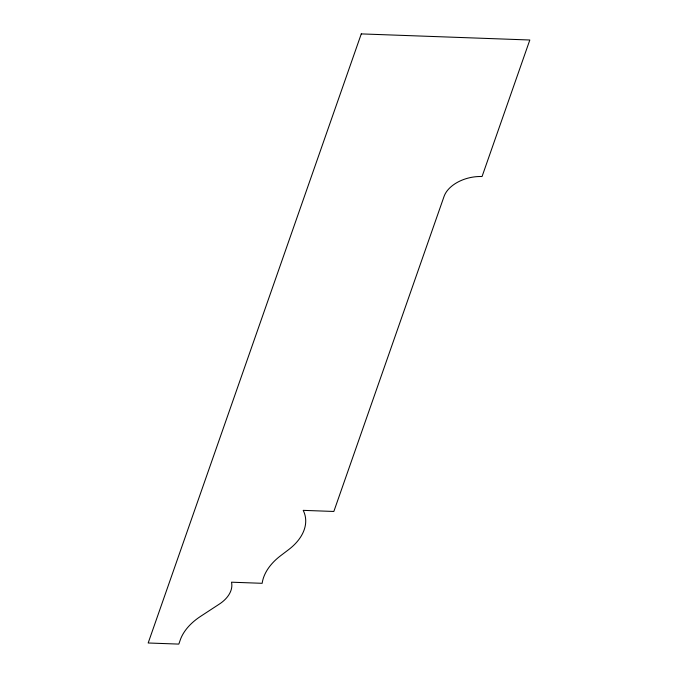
<?xml version="1.0" encoding="UTF-8"?>
<svg xmlns="http://www.w3.org/2000/svg" width="678" height="678" viewBox="0 0 678 678"><rect width="100%" height="100%" fill="white"/><g stroke="black" fill="none" stroke-linecap="round" stroke-linejoin="round"><path stroke-width="1.02" d="M361.272 33.9L148.177 642.99L178.823 644.1L180.611 638.99A60.325 38.612 -11.8 0 1 200.62 616.336L219.282 604.14A34.409 22.027 -11.8 0 0 231.512 582.199L262.157 583.309A62.8 40.197 -11.8 0 1 280.65 555.697L288.633 549.638A57.206 36.62 -11.8 0 0 303.202 510.356L333.847 511.466L444.065 196.417A31.908 20.425 -11.8 0 1 482.058 176.526L529.823 40.002L361.272 33.9"/></g></svg>
